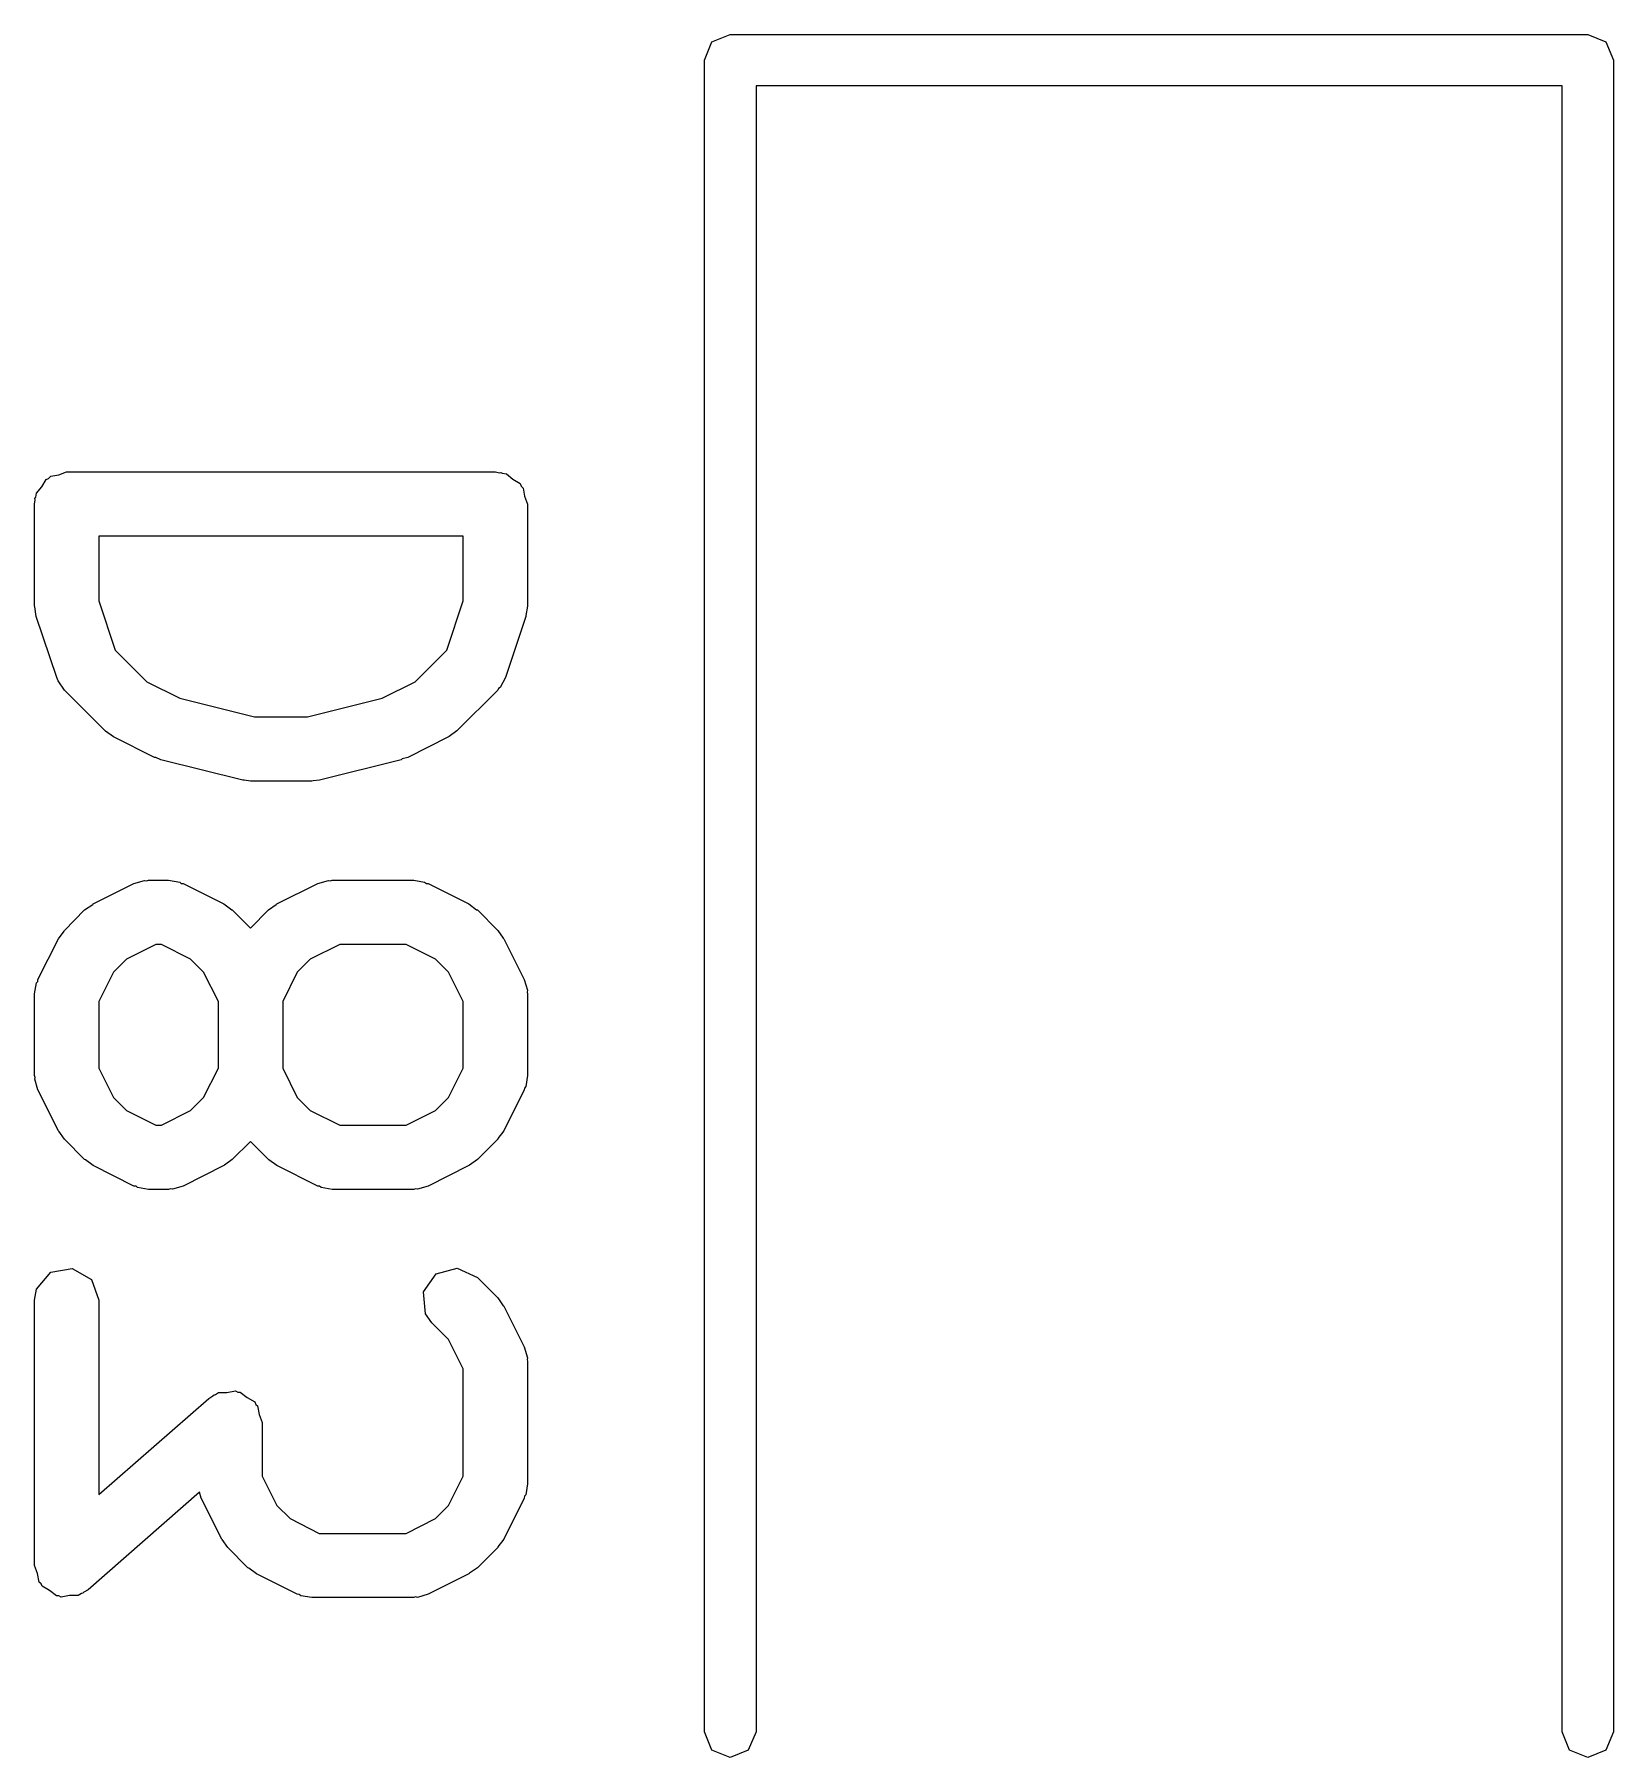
# Model space of a CAD drawing. Extents: x 43 to 429, y -149 to -20.
# Drawn here: x 347.421 to 351.104, y -40.754 to -36.734 of the extents above; entities that cross this region are included whole.
import ezdxf

# ---------------------------------------------------------------- set-up
doc = ezdxf.new("R2010")
doc.units = 0
doc.layers.add('BLACK', color=7, linetype='CONTINUOUS')

msp = doc.modelspace()

# ---------------------------------------------------------------- linework, layer by layer
at = {"layer": 'BLACK', "linetype": 'CONTINUOUS'}
for p, q in [((349.001, -36.7513), (349.044, -36.7338)), ((349.044, -36.7338), (351.044, -36.7338)), ((351.044, -36.7338), (351.086, -36.7513)), ((348.984, -36.7937), (349.001, -36.7513)), ((351.086, -36.7513), (351.104, -36.7937)), ((348.984, -40.6938), (348.984, -36.7937)), ((351.104, -36.7937), (351.104, -40.6938)), ((350.984, -36.8537), (349.104, -36.8537)), ((349.104, -36.8537), (349.104, -40.6938)), ((350.984, -40.6938), (350.984, -36.8537)), ((347.438, -37.7889), (347.448, -37.772)), ((347.448, -37.772), (347.454, -37.7697)), ((347.454, -37.7697), (347.459, -37.7645)), ((347.459, -37.7645), (347.478, -37.7611)), ((347.478, -37.7611), (347.496, -37.7545)), ((347.496, -37.7545), (348.496, -37.7545)), ((348.496, -37.7545), (348.506, -37.7562)), ((348.506, -37.7562), (348.509, -37.7556)), ((348.509, -37.7556), (348.512, -37.7573)), ((348.512, -37.7573), (348.522, -37.759)), ((348.522, -37.759), (348.537, -37.7715)), ((348.537, -37.7715), (348.554, -37.7813)), ((348.554, -37.7813), (348.556, -37.7876)), ((347.421, -37.8295), (347.423, -37.8197)), ((347.422, -37.8164), (347.424, -37.8136)), ((347.423, -37.8197), (347.422, -37.8164)), ((347.424, -37.8136), (347.426, -37.8038)), ((347.426, -37.8038), (347.438, -37.7889)), ((348.556, -37.7876), (348.561, -37.792)), ((348.561, -37.792), (348.564, -37.8112)), ((348.564, -37.8112), (348.571, -37.8295)), ((347.421, -38.0676), (347.421, -37.8295)), ((348.571, -37.8295), (348.571, -38.0676)), ((347.571, -37.9045), (347.571, -38.0554)), ((348.421, -37.9045), (347.571, -37.9045)), ((348.421, -38.0554), (348.421, -37.9045)), ((347.422, -38.0691), (347.421, -38.0676)), ((347.571, -38.0554), (347.609, -38.1699)), ((348.383, -38.1699), (348.421, -38.0554)), ((348.571, -38.0676), (348.567, -38.0896)), ((347.425, -38.0913), (347.422, -38.0691)), ((347.473, -38.2341), (347.425, -38.0913)), ((348.567, -38.0913), (348.52, -38.2341)), ((348.567, -38.0896), (348.567, -38.0913)), ((347.609, -38.1699), (347.683, -38.244)), ((348.309, -38.244), (348.383, -38.1699)), ((347.475, -38.2376), (347.473, -38.2341)), ((347.476, -38.2421), (347.475, -38.2376)), ((347.491, -38.2634), (347.476, -38.2421)), ((347.586, -38.3587), (347.491, -38.2634)), ((347.683, -38.244), (347.76, -38.2825)), ((348.232, -38.2825), (348.309, -38.244)), ((348.502, -38.2634), (348.406, -38.3587)), ((348.503, -38.2594), (348.502, -38.2634)), ((348.507, -38.257), (348.503, -38.2594)), ((348.52, -38.2341), (348.507, -38.257)), ((347.76, -38.2825), (347.934, -38.3259)), ((348.058, -38.3259), (348.232, -38.2825)), ((347.934, -38.3259), (348.058, -38.3259)), ((347.587, -38.3594), (347.586, -38.3587)), ((347.605, -38.3727), (347.587, -38.3594)), ((347.701, -38.4204), (347.605, -38.3727)), ((348.387, -38.3727), (348.292, -38.4204)), ((348.388, -38.3715), (348.387, -38.3727)), ((348.406, -38.3587), (348.388, -38.3715)), ((347.704, -38.4208), (347.701, -38.4204)), ((347.716, -38.426), (347.704, -38.4208)), ((347.907, -38.4737), (347.716, -38.426)), ((348.276, -38.426), (348.086, -38.4737)), ((348.279, -38.424), (348.276, -38.426)), ((348.292, -38.4204), (348.279, -38.424)), ((347.91, -38.4733), (347.907, -38.4737)), ((347.925, -38.4759), (347.91, -38.4733)), ((348.068, -38.4759), (347.925, -38.4759)), ((348.071, -38.4747), (348.068, -38.4759)), ((348.086, -38.4737), (348.071, -38.4747)), ((347.653, -38.7148), (347.678, -38.7073)), ((347.678, -38.7073), (347.682, -38.7084)), ((347.682, -38.7084), (347.687, -38.7068)), ((347.687, -38.7068), (347.734, -38.7068)), ((347.734, -38.7068), (347.76, -38.7114)), ((347.76, -38.7114), (347.763, -38.7142)), ((348.082, -38.7148), (348.107, -38.7073)), ((348.107, -38.7073), (348.111, -38.7084)), ((348.111, -38.7084), (348.115, -38.7068)), ((348.115, -38.7068), (348.306, -38.7068)), ((348.306, -38.7068), (348.331, -38.7114)), ((348.331, -38.7114), (348.335, -38.7142)), ((347.558, -38.7624), (347.653, -38.7148)), ((347.763, -38.7142), (347.768, -38.7148)), ((347.768, -38.7148), (347.863, -38.7624)), ((347.986, -38.7624), (348.082, -38.7148)), ((348.335, -38.7142), (348.339, -38.7148)), ((348.339, -38.7148), (348.434, -38.7624)), ((347.491, -38.824), (347.538, -38.7764)), ((347.538, -38.7764), (347.557, -38.7636)), ((347.557, -38.7636), (347.558, -38.7624)), ((347.863, -38.7624), (347.881, -38.7757)), ((347.881, -38.7757), (347.882, -38.7764)), ((347.882, -38.7764), (347.925, -38.8186)), ((347.925, -38.8186), (347.967, -38.7764)), ((347.967, -38.7764), (347.985, -38.7636)), ((347.985, -38.7636), (347.986, -38.7624)), ((348.434, -38.7624), (348.452, -38.7757)), ((348.452, -38.7757), (348.454, -38.7764)), ((348.454, -38.7764), (348.502, -38.824)), ((347.477, -38.8435), (347.49, -38.8255)), ((347.49, -38.8255), (347.491, -38.824)), ((348.502, -38.824), (348.514, -38.8424)), ((347.429, -38.9388), (347.477, -38.8435)), ((347.704, -38.8568), (347.636, -38.8911)), ((347.717, -38.8568), (347.704, -38.8568)), ((347.785, -38.8911), (347.717, -38.8568)), ((348.133, -38.8568), (348.064, -38.8911)), ((348.288, -38.8568), (348.133, -38.8568)), ((348.356, -38.8911), (348.288, -38.8568)), ((348.514, -38.8424), (348.516, -38.8435)), ((348.516, -38.8435), (348.563, -38.9388)), ((347.636, -38.8911), (347.605, -38.9215)), ((347.815, -38.9215), (347.785, -38.8911)), ((348.064, -38.8911), (348.034, -38.9215)), ((348.387, -38.9215), (348.356, -38.8911)), ((347.421, -38.9723), (347.426, -38.9467)), ((347.426, -38.9467), (347.429, -38.9432)), ((347.429, -38.9432), (347.429, -38.9388)), ((347.605, -38.9215), (347.571, -38.99)), ((347.85, -38.99), (347.815, -38.9215)), ((348.034, -38.9215), (348, -38.99)), ((348.421, -38.99), (348.387, -38.9215)), ((348.563, -38.9388), (348.571, -38.9637)), ((347.421, -39.1628), (347.421, -38.9723)), ((347.571, -38.99), (347.571, -39.1451)), ((347.85, -39.1451), (347.85, -38.99)), ((348, -38.99), (348, -39.1451)), ((348.421, -39.1451), (348.421, -38.99)), ((348.571, -38.9637), (348.57, -38.9681)), ((348.57, -38.9681), (348.571, -38.9723)), ((348.571, -38.9723), (348.571, -39.1628)), ((347.571, -39.1451), (347.605, -39.2136)), ((347.815, -39.2136), (347.85, -39.1451)), ((348, -39.1451), (348.034, -39.2136)), ((348.387, -39.2136), (348.421, -39.1451)), ((347.423, -39.167), (347.421, -39.1628)), ((347.422, -39.1714), (347.423, -39.167)), ((347.429, -39.1963), (347.422, -39.1714)), ((348.564, -39.1919), (348.563, -39.1963)), ((348.567, -39.1884), (348.564, -39.1919)), ((348.571, -39.1628), (348.567, -39.1884)), ((347.477, -39.2916), (347.429, -39.1963)), ((347.605, -39.2136), (347.636, -39.244)), ((347.785, -39.244), (347.815, -39.2136)), ((348.034, -39.2136), (348.064, -39.244)), ((348.356, -39.244), (348.387, -39.2136)), ((348.563, -39.1963), (348.516, -39.2916)), ((347.636, -39.244), (347.704, -39.2783)), ((347.717, -39.2783), (347.785, -39.244)), ((348.064, -39.244), (348.133, -39.2783)), ((348.288, -39.2783), (348.356, -39.244)), ((347.478, -39.2927), (347.477, -39.2916)), ((347.491, -39.3111), (347.478, -39.2927)), ((347.538, -39.3587), (347.491, -39.3111)), ((347.704, -39.2783), (347.717, -39.2783)), ((348.133, -39.2783), (348.288, -39.2783)), ((348.502, -39.3111), (348.454, -39.3587)), ((348.516, -39.2916), (348.502, -39.3096)), ((348.502, -39.3096), (348.502, -39.3111)), ((347.925, -39.3165), (347.882, -39.3587)), ((347.967, -39.3587), (347.925, -39.3165)), ((347.54, -39.3594), (347.538, -39.3587)), ((347.558, -39.3727), (347.54, -39.3594)), ((347.653, -39.4204), (347.558, -39.3727)), ((347.863, -39.3727), (347.768, -39.4204)), ((347.864, -39.3715), (347.863, -39.3727)), ((347.882, -39.3587), (347.864, -39.3715)), ((347.968, -39.3594), (347.967, -39.3587)), ((347.986, -39.3727), (347.968, -39.3594)), ((348.082, -39.4204), (347.986, -39.3727)), ((348.434, -39.3727), (348.339, -39.4204)), ((348.436, -39.3715), (348.434, -39.3727)), ((348.454, -39.3587), (348.436, -39.3715)), ((347.658, -39.4209), (347.653, -39.4204)), ((347.661, -39.4237), (347.658, -39.4209)), ((347.687, -39.4283), (347.661, -39.4237)), ((347.734, -39.4283), (347.687, -39.4283)), ((347.738, -39.4267), (347.734, -39.4283)), ((347.743, -39.4278), (347.738, -39.4267)), ((347.768, -39.4204), (347.743, -39.4278)), ((348.086, -39.4209), (348.082, -39.4204)), ((348.09, -39.4237), (348.086, -39.4209)), ((348.115, -39.4283), (348.09, -39.4237)), ((348.306, -39.4283), (348.115, -39.4283)), ((348.31, -39.4267), (348.306, -39.4283)), ((348.314, -39.4278), (348.31, -39.4267)), ((348.339, -39.4204), (348.314, -39.4278)), ((347.426, -39.661), (347.459, -39.6217)), ((347.459, -39.6217), (347.509, -39.6127)), ((347.509, -39.6127), (347.554, -39.6384)), ((348.328, -39.6672), (348.358, -39.6252)), ((348.358, -39.6252), (348.407, -39.6119)), ((348.407, -39.6119), (348.454, -39.6336)), ((348.454, -39.6336), (348.502, -39.6812)), ((347.421, -39.6866), (347.426, -39.661)), ((347.554, -39.6384), (347.571, -39.6866)), ((348.333, -39.7183), (348.328, -39.6672)), ((347.421, -40.3057), (347.421, -39.6866)), ((347.571, -39.6866), (347.571, -40.1404)), ((348.502, -39.6812), (348.514, -39.6996)), ((348.514, -39.6996), (348.516, -39.7007)), ((348.516, -39.7007), (348.563, -39.7959)), ((348.348, -39.7396), (348.333, -39.7183)), ((348.387, -39.7787), (348.348, -39.7396)), ((348.421, -39.8472), (348.387, -39.7787)), ((348.563, -39.7959), (348.571, -39.8209)), ((348.571, -39.8209), (348.57, -39.8252)), ((348.57, -39.8252), (348.571, -39.8295)), ((348.571, -39.8295), (348.571, -40.1152)), ((348.421, -40.0975), (348.421, -39.8472)), ((347.571, -40.1404), (347.828, -39.9159)), ((347.828, -39.9159), (347.837, -39.91)), ((347.837, -39.91), (347.84, -39.9074)), ((347.84, -39.9074), (347.843, -39.9068)), ((347.843, -39.9068), (347.85, -39.9024)), ((347.85, -39.9024), (347.87, -39.902)), ((347.87, -39.902), (347.89, -39.8985)), ((347.89, -39.8985), (347.895, -39.9015)), ((347.895, -39.9015), (347.901, -39.9013)), ((347.901, -39.9013), (347.917, -39.914)), ((347.917, -39.914), (347.935, -39.9241)), ((347.935, -39.9241), (347.937, -39.9297)), ((347.937, -39.9297), (347.941, -39.9335)), ((347.941, -39.9335), (347.945, -39.9533)), ((347.945, -39.9533), (347.952, -39.9723)), ((347.952, -39.9723), (347.952, -40.0975)), ((347.952, -40.0975), (347.986, -40.166)), ((348.387, -40.166), (348.421, -40.0975)), ((348.571, -40.1152), (348.567, -40.1408)), ((347.806, -40.1344), (347.546, -40.3621)), ((347.81, -40.1487), (347.806, -40.1344)), ((347.858, -40.244), (347.81, -40.1487)), ((348.563, -40.1487), (348.516, -40.244)), ((348.564, -40.1443), (348.563, -40.1487)), ((348.567, -40.1408), (348.564, -40.1443)), ((347.986, -40.166), (348.017, -40.1964)), ((348.017, -40.1964), (348.085, -40.2307)), ((348.288, -40.2307), (348.356, -40.1964)), ((348.356, -40.1964), (348.387, -40.166)), ((348.085, -40.2307), (348.288, -40.2307)), ((347.859, -40.2451), (347.858, -40.244)), ((347.872, -40.2634), (347.859, -40.2451)), ((347.919, -40.3111), (347.872, -40.2634)), ((348.502, -40.2634), (348.454, -40.3111)), ((348.516, -40.244), (348.502, -40.262)), ((348.502, -40.262), (348.502, -40.2634)), ((347.428, -40.3247), (347.421, -40.3057)), ((347.921, -40.3118), (347.919, -40.3111)), ((347.939, -40.3251), (347.921, -40.3118)), ((348.454, -40.3111), (348.436, -40.3239)), ((347.432, -40.3445), (347.428, -40.3247)), ((347.437, -40.3482), (347.432, -40.3445)), ((347.439, -40.3539), (347.437, -40.3482)), ((347.456, -40.364), (347.439, -40.3539)), ((348.034, -40.3727), (347.939, -40.3251)), ((348.434, -40.3251), (348.339, -40.3727)), ((348.436, -40.3239), (348.434, -40.3251)), ((347.472, -40.3766), (347.456, -40.364)), ((347.478, -40.3765), (347.472, -40.3766)), ((347.483, -40.3795), (347.478, -40.3765)), ((347.503, -40.376), (347.483, -40.3795)), ((347.523, -40.3756), (347.503, -40.376)), ((347.531, -40.3711), (347.523, -40.3756)), ((347.534, -40.3706), (347.531, -40.3711)), ((347.536, -40.3679), (347.534, -40.3706)), ((347.546, -40.3621), (347.536, -40.3679)), ((348.038, -40.3732), (348.034, -40.3727)), ((348.042, -40.3761), (348.038, -40.3732)), ((348.068, -40.3807), (348.042, -40.3761)), ((348.306, -40.3807), (348.068, -40.3807)), ((348.31, -40.3791), (348.306, -40.3807)), ((348.314, -40.3802), (348.31, -40.3791)), ((348.339, -40.3727), (348.314, -40.3802)), ((349.001, -40.7362), (348.984, -40.6938)), ((349.104, -40.6938), (349.086, -40.7362)), ((351.001, -40.7362), (350.984, -40.6938)), ((351.104, -40.6938), (351.086, -40.7362)), ((349.044, -40.7537), (349.001, -40.7362)), ((349.086, -40.7362), (349.044, -40.7537)), ((351.044, -40.7537), (351.001, -40.7362)), ((351.086, -40.7362), (351.044, -40.7537))]:
    msp.add_line(p, q, dxfattribs=at)

doc.saveas('drawing.dxf')
